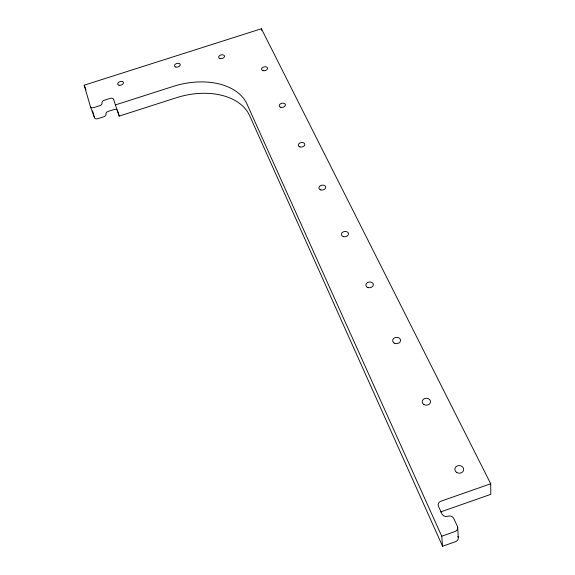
<?xml version="1.0" encoding="UTF-8"?>
<svg xmlns="http://www.w3.org/2000/svg" width="575" height="575" viewBox="0 0 575 575"><rect width="100%" height="100%" fill="white"/><g stroke="black" fill="none" stroke-linecap="round" stroke-linejoin="round"><path stroke-width="0.86" d="M442.57 546.25L441.737 536.202L454.926 531.559A4.578 4.118 9 0 0 457.348 526.211L453.79 518.549A4.55 4.075 7.8 0 0 447.846 516.213A4.521 4.039 6.7 0 1 441.931 513.899L438.488 506.381A4.492 3.996 5.6 0 1 440.917 501.206L490.698 483.776L261.409 28.75L84.194 85.186L90.44 106.67L94.537 117.76A3.012 1.898 -18.7 0 0 97.937 118.666L103.673 116.826A3.004 1.898 -18.5 0 0 105.987 114.094A3.004 1.89 -18.2 0 1 108.294 111.363L114.008 109.538A3.004 1.89 -18 0 1 117.429 110.422L119.226 116.093L176.511 97.7A62.344 41.141 -15.6 0 1 249.658 115.69L442.57 546.25L455.558 541.664A4.514 4.082 10.1 0 0 457.944 536.367M90.44 106.67A3.04 1.89 -18.6 0 0 93.869 107.568L99.669 105.714A3.04 1.89 -18.4 0 0 102.012 102.968A3.033 1.89 -18.2 0 1 104.355 100.244L110.12 98.397A3.033 1.89 -18 0 1 113.577 99.274L115.367 104.93L173.248 86.401A62.998 41.12 -15.6 0 1 247.049 104.176L441.737 536.202M84.194 85.186L85.941 89.93M115.367 104.93L119.226 116.093M92.525 110.882L94.537 117.76M261.409 28.75L261.74 30.396M457.671 527.253L458.261 537.409M490.698 483.776L490.806 494.335L441.744 511.549A4.428 3.967 6.5 0 0 440.752 512.045M220.124 58.542A2.983 1.84 -13.7 0 0 224.516 56.264A2.983 1.84 -13.7 0 0 220.117 55.293A2.983 1.84 -13.7 0 0 220.124 58.542M394.148 343.045A3.953 3.163 -4.9 0 0 400.523 340.867A3.953 3.163 -4.9 0 0 395.198 337.59A3.953 3.163 -4.9 0 0 394.148 343.045M300.028 146.963A3.299 2.243 -11.1 0 0 304.779 144.339A3.299 2.243 -11.1 0 0 299.74 143.074A3.299 2.243 -11.1 0 0 300.028 146.963M118.975 85.208A2.99 1.84 -17.4 0 0 123.481 82.901A2.99 1.84 -17.4 0 0 119.284 81.88A2.99 1.84 -17.4 0 0 118.975 85.208M280.866 107.331A3.17 2.077 -11.8 0 0 285.452 104.851A3.17 2.077 -11.8 0 0 280.658 103.723A3.17 2.077 -11.8 0 0 280.866 107.331M368.022 287.593A3.759 2.889 -7.4 0 0 373.326 284.417A3.759 2.889 -7.4 0 0 367.432 282.627A3.759 2.889 -7.4 0 0 368.022 287.593M423.811 404.469A4.169 3.479 -1.2 0 0 430.495 402.155A4.169 3.479 -1.2 0 0 424.796 398.497A4.169 3.479 -1.2 0 0 423.811 404.469M320.793 189.915A3.436 2.429 -10.2 0 0 325.716 187.127A3.436 2.429 -10.2 0 0 320.419 185.711A3.436 2.429 -10.2 0 0 320.793 189.915M175.828 67.067A2.976 1.833 -15.3 0 0 180.255 64.788A2.976 1.833 -15.3 0 0 175.957 63.803A2.976 1.833 -15.3 0 0 175.828 67.067M263.127 70.646A3.048 1.926 -12.3 0 0 267.569 68.303A3.048 1.926 -12.3 0 0 262.983 67.289A3.048 1.926 -12.3 0 0 263.127 70.646M343.376 236.62A3.594 2.645 -9 0 0 348.486 233.651A3.594 2.645 -9 0 0 342.901 232.056A3.594 2.645 -9 0 0 343.376 236.62M456.615 472.391A4.413 3.831 5.1 0 0 463.637 469.933A4.413 3.831 5.1 0 0 457.513 465.822A4.413 3.831 5.1 0 0 456.615 472.391"/></g></svg>
